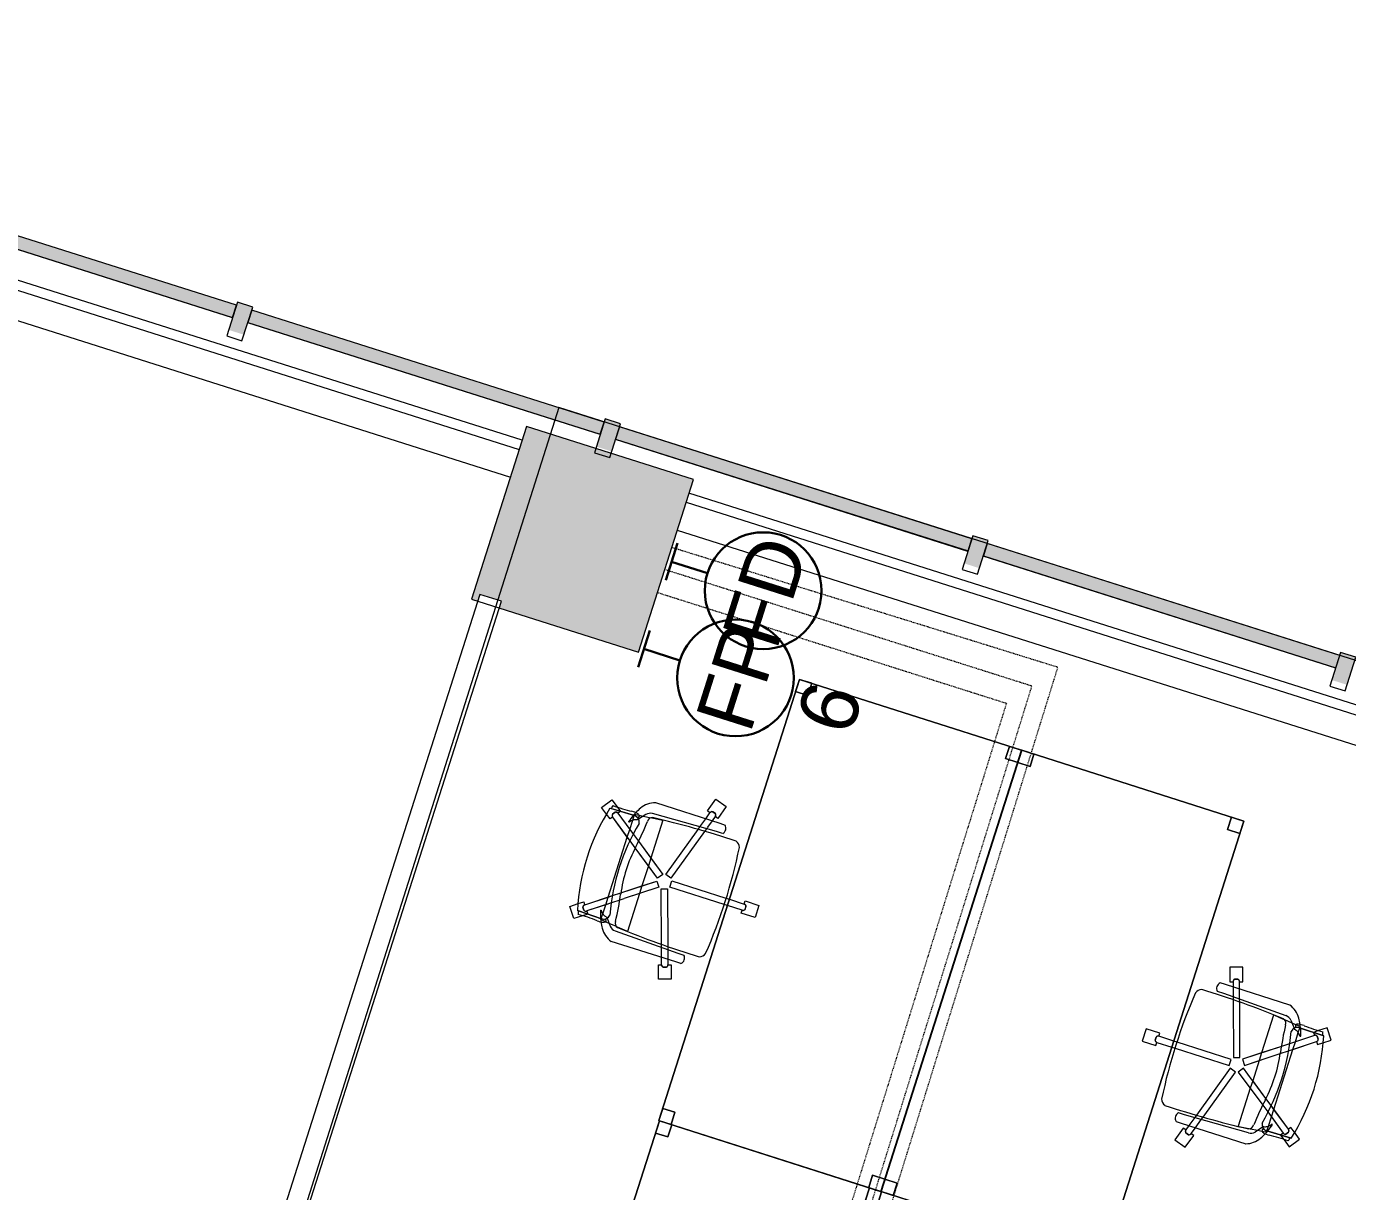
# Model space of a CAD drawing. Header units: inches. Extents: x 385 to 2249, y -1773 to -36.
# Drawn here: x 1682.5 to 1888, y -553.1 to -372 of the extents above; entities that cross this region are included whole.
import ezdxf

# ---------------------------------------------------------------- set-up
doc = ezdxf.new("R2010")
doc.units = ezdxf.units.IN
doc.header["$MEASUREMENT"] = 0
doc.linetypes.add('Dash 1_32_', pattern=[0.0625, 0.03125, -0.03125])
for name, color, linetype, lineweight in [('A-ANNO-NOTE', 131, 'Continuous', 30), ('A-COLS', 52, 'Continuous', 13), ('A-DETL', 90, 'Continuous', 9), ('A-DETL-THIN', 151, 'Continuous', 9), ('A-GLAZ-CURT', 52, 'Continuous', 13), ('A-GLAZ-CWMG', 51, 'Continuous', 13), ('A-WALL', 113, 'Continuous', 13), ('I-FURN', 30, 'Continuous', 9), ('I-WALL', 2, 'Continuous', 13)]:
    doc.layers.add(name, color=color, linetype=linetype, lineweight=lineweight)
doc.styles.add('Swis721 Lt BT', font='swissl.ttf', dxfattribs={"height": 9})

# ---------------------------------------------------------------- blocks, each defined once
blk = doc.blocks.new('System Panel - Glazed 2-5034848-Level 6 POWER _ SIGNAL')
at = {"layer": 'A-GLAZ-CURT', "lineweight": 9}
blk.add_hatch(color=7, dxfattribs=at).paths.add_polyline_path([(28.75, 0.25), (28.75, 2.25), (-28.75, 2.25), (-28.75, 0.25)], flags=0)
at = {"layer": 'A-GLAZ-CURT', "color": 8, "lineweight": 20}
for p, q in [((28.75, 2.25), (-28.75, 2.25)), ((-28.75, 2.25), (-28.75, 0.25)), ((28.75, 0.25), (28.75, 2.25)), ((-28.75, 0.25), (28.75, 0.25))]:
    blk.add_line(p, q, dxfattribs=at)
blk = doc.blocks.new('Rectangular Mullion - 2_5_ x 5_ rectangular-5019623-Level 6 POWER _ SIGNAL')
at = {"layer": 'A-GLAZ-CWMG', "lineweight": 9}
blk.add_hatch(color=7, dxfattribs=at).paths.add_polyline_path([(0, 1.76), (0, -2.75), (-2.5, -2.75), (-2.5, 1.76), (-1.23, 1.76)], flags=0)
at = {"layer": 'A-GLAZ-CWMG', "color": 8, "lineweight": 20}
for p, q in [((-2.5, 2.75), (0, 2.75)), ((-2.5, -2.75), (-2.5, 2.75)), ((0, 2.75), (0, -2.75)), ((0, -2.75), (-2.5, -2.75))]:
    blk.add_line(p, q, dxfattribs=at)
blk = doc.blocks.new('System Panel - Glazed 2-5035148-Level 6 POWER _ SIGNAL')
at = {"layer": 'A-GLAZ-CURT', "lineweight": 9}
blk.add_hatch(color=7, dxfattribs=at).paths.add_polyline_path([(28.75, 0.25), (28.75, 2.25), (-28.75, 2.25), (-28.75, 0.25), (27.81, 0.25)], flags=0)
at = {"layer": 'A-GLAZ-CURT', "color": 8, "lineweight": 20}
for p, q in [((28.75, 2.25), (-28.75, 2.25)), ((-28.75, 2.25), (-28.75, 0.25)), ((28.75, 0.25), (28.75, 2.25)), ((-28.75, 0.25), (28.75, 0.25))]:
    blk.add_line(p, q, dxfattribs=at)
blk = doc.blocks.new('System Panel - Glazed 2-5035313-Level 6 POWER _ SIGNAL')
at = {"layer": 'A-GLAZ-CURT', "lineweight": 9}
blk.add_hatch(color=7, dxfattribs=at).paths.add_polyline_path([(28.75, 0.25), (28.75, 2.25), (-28.75, 2.25), (-28.75, 0.25), (24.76, 0.25)], flags=0)
at = {"layer": 'A-GLAZ-CURT', "color": 8, "lineweight": 20}
for p, q in [((28.75, 2.25), (-28.75, 2.25)), ((-28.75, 2.25), (-28.75, 0.25)), ((28.75, 0.25), (28.75, 2.25)), ((-28.75, 0.25), (28.75, 0.25))]:
    blk.add_line(p, q, dxfattribs=at)
blk = doc.blocks.new('System Panel - Glazed 2-5035464-Level 6 POWER _ SIGNAL')
at = {"layer": 'A-GLAZ-CURT', "lineweight": 9}
blk.add_hatch(color=7, dxfattribs=at).paths.add_polyline_path([(28.75, 0.25), (28.75, 2.25), (-28.75, 2.25), (-28.75, 0.25)], flags=0)
at = {"layer": 'A-GLAZ-CURT', "color": 8, "lineweight": 20}
for p, q in [((28.75, 2.25), (-28.75, 2.25)), ((-28.75, 2.25), (-28.75, 0.25)), ((28.75, 0.25), (28.75, 2.25)), ((-28.75, 0.25), (28.75, 0.25))]:
    blk.add_line(p, q, dxfattribs=at)
blk = doc.blocks.new('Walls 77 - Walls 3-5131685-Level 6 POWER _ SIGNAL')
at = {"layer": 'A-WALL', "lineweight": 9}
for p, q in [((59.48, -1674.39), (59.48, -1461.79)), ((53.49, -1570.31), (53.49, -1627.81)), ((53.49, -1630.31), (53.49, -1687.81)), ((53.49, -1690.31), (53.49, -1747.81)), ((59.48, -1914.39), (59.48, -1701.62)), ((53.49, -1750.31), (53.49, -1807.81))]:
    blk.add_line(p, q, dxfattribs=at)
blk = doc.blocks.new('Walls 104 - Walls 3-5504135-Level 6 POWER _ SIGNAL')
at = {"layer": 'A-WALL', "lineweight": 9}
for p, q in [((53.49, -1460.99), (53.49, -1673.58)), ((59.48, -1673.58), (59.48, -1460.99)), ((53.49, -1700.81), (53.49, -1913.58)), ((59.48, -1913.58), (59.48, -1700.81))]:
    blk.add_line(p, q, dxfattribs=at)
blk = doc.blocks.new('Columns 64 - Columns 4-5528770-Level 6 POWER _ SIGNAL')
at = {"layer": 'A-COLS', "lineweight": 9}
blk.add_hatch(color=7, dxfattribs=at).paths.add_polyline_path([(1403.47, -851.37), (1412.18, -824.56), (1386.29, -816.15), (1377.58, -842.96), (1378.53, -843.27), (1378.88, -842.2), (1382.2, -843.29), (1381.86, -844.35), (1401.86, -850.85)], flags=0)
at = {"layer": 'A-COLS', "color": 8, "lineweight": 20}
for p, q in [((1386.29, -816.15), (1377.58, -842.96)), ((1412.18, -824.56), (1386.29, -816.15)), ((1403.47, -851.37), (1412.18, -824.56)), ((1377.58, -842.96), (1403.47, -851.37))]:
    blk.add_line(p, q, dxfattribs=at)
blk = doc.blocks.new('Rectangular Table - Rectangular Table-V111-Level 6 POWER _ SIGNAL')
at = {"layer": 'I-FURN'}
for p, q in [((-34, 18.13), (-36, 18.13)), ((-36, 18.13), (-36, 16.13)), ((-36, 16.13), (-36, 18.13)), ((-36, 18.13), (-34, 18.13)), ((36, 18.13), (-36, 18.13)), ((-36, 18.13), (-36, -18.13)), ((-36, -18.13), (-36, 18.13)), ((-36, 18.13), (36, 18.13)), ((-34, 16.13), (-34, 18.13)), ((-34, 18.13), (-34, 16.13)), ((34, 18.13), (34, 16.13)), ((36, 18.13), (34, 18.13)), ((34, 18.13), (36, 18.13)), ((34, 16.13), (34, 18.13)), ((36, 16.13), (36, 18.13)), ((36, 18.13), (36, 16.24)), ((36, -18.13), (36, 18.13)), ((36, 18.13), (36, -18.02)), ((-36, 16.13), (-34, 16.13)), ((-34, 16.13), (-36, 16.13)), ((34, 16.13), (36, 16.13)), ((36, 16.13), (34, 16.13)), ((36, 16.24), (36, 16.13)), ((-34, -16.13), (-36, -16.13)), ((-36, -16.13), (-36, -18.13)), ((-36, -18.13), (-36, -16.13)), ((-36, -16.13), (-34, -16.13)), ((-34, -18.13), (-34, -16.13)), ((-34, -16.13), (-34, -18.13)), ((36, -16.13), (34, -16.13)), ((34, -16.13), (34, -18.13)), ((34, -18.13), (34, -16.13)), ((34, -16.13), (36, -16.13)), ((36, -18.02), (36, -16.13)), ((36, -16.13), (36, -18.02)), ((-36, -18.13), (-34, -18.13)), ((-34, -18.13), (-36, -18.13)), ((-36, -18.13), (36, -18.13)), ((36, -18.13), (-36, -18.13)), ((34, -18.13), (36, -18.13)), ((36, -18.13), (34, -18.13)), ((36, -18.13), (36, -18.02)), ((36, -18.02), (36, -18.13)), ((36, -18.02), (36, -18.13))]:
    blk.add_line(p, q, dxfattribs=at)
blk = doc.blocks.new('Rectangular Table - Rectangular Table-V112-Level 6 POWER _ SIGNAL')
at = {"layer": 'I-FURN'}
for p, q in [((-34, 18.13), (-36, 18.13)), ((-36, 18.13), (-36, 16.13)), ((-36, 16.13), (-36, 18.13)), ((-36, 18.13), (-34, 18.13)), ((36, 18.13), (-36, 18.13)), ((-36, 18.13), (-36, -18.13)), ((-36, -18.13), (-36, 18.13)), ((-36, 18.13), (36, 18.13)), ((-34, 16.13), (-34, 18.13)), ((-34, 18.13), (-34, 16.13)), ((34, 18.13), (34, 16.13)), ((36, 18.13), (34, 18.13)), ((34, 18.13), (36, 18.13)), ((34, 16.13), (34, 18.13)), ((36, 16.13), (36, 18.13)), ((36, 18.13), (36, 16.24)), ((36, -18.13), (36, 18.13)), ((36, 18.13), (36, -18.13)), ((-36, 16.13), (-34, 16.13)), ((-34, 16.13), (-36, 16.13)), ((34, 16.13), (36, 16.13)), ((36, 16.13), (34, 16.13)), ((36, 16.24), (36, 16.13)), ((-34, -16.13), (-36, -16.13)), ((-36, -16.13), (-36, -18.13)), ((-36, -18.13), (-36, -16.13)), ((-36, -16.13), (-34, -16.13)), ((-34, -18.13), (-34, -16.13)), ((-34, -16.13), (-34, -18.13)), ((36, -16.13), (34, -16.13)), ((34, -16.13), (34, -18.13)), ((34, -18.13), (34, -16.13)), ((34, -16.13), (36, -16.13)), ((36, -18.13), (36, -16.13)), ((36, -16.13), (36, -18.13)), ((-36, -18.13), (-34, -18.13)), ((-34, -18.13), (-36, -18.13)), ((-36, -18.13), (36, -18.13)), ((36, -18.13), (-36, -18.13)), ((34, -18.13), (36, -18.13)), ((36, -18.13), (34, -18.13))]:
    blk.add_line(p, q, dxfattribs=at)
blk = doc.blocks.new('F-Haworth_Chair_X99-Seminar - X99 Advanced Seminar Chair-V113-Level 6 POWER _ SIGNAL')
at = {"layer": 'I-FURN'}
for p, q in [((-1, 15.13), (1, 15.13)), ((-1, 12.88), (-1, 15.13)), ((-1, 15.13), (1, 15.13)), ((-1, 12.88), (-1, 15.13)), ((1, 15.13), (1, 12.88)), ((1, 15.13), (1, 12.88)), ((-0.52, 12.88), (-1, 12.88)), ((-0.52, 12.88), (-1, 12.88)), ((-0.5, 10.46), (-0.5, 12.88)), ((-0.5, 10.46), (-0.5, 12.88)), ((0.26, 13.26), (-0.26, 13.26)), ((0.26, 13.26), (-0.26, 13.26)), ((-0.25, 13.25), (0.25, 13.25)), ((-0.25, 13.25), (0.25, 13.25)), ((0.5, 12.88), (0.5, 10.46)), ((0.5, 12.88), (0.5, 10.46)), ((1, 12.88), (0.52, 12.88)), ((1, 12.88), (0.52, 12.88)), ((-0.5, 9.91), (-0.5, 10.46)), ((-0.5, 9.91), (-0.5, 10.46)), ((0.5, 10.46), (0.5, 9.91)), ((0.5, 10.46), (0.5, 9.91)), ((-0.5, 1.08), (-0.5, 9.91)), ((-0.5, 1.08), (-0.5, 9.91)), ((0.5, 9.91), (0.5, 1.08)), ((0.5, 9.91), (0.5, 1.08)), ((-11.32, 5.48), (-11.3, 6.32)), ((-9.92, 6.36), (-9.92, 5.36)), ((9.92, 5.36), (9.92, 6.36)), ((11.3, 6.32), (11.32, 5.48)), ((-14.69, 3.72), (-14.08, 5.62)), ((-14.69, 3.72), (-14.08, 5.62)), ((-14.08, 5.62), (-11.94, 4.93)), ((-14.08, 5.62), (-11.94, 4.93)), ((-12.53, 4.34), (-12.69, 3.85)), ((-12.53, 4.34), (-12.69, 3.85)), ((-12.68, 3.86), (-12.52, 4.33)), ((-12.68, 3.86), (-12.52, 4.33)), ((-11.94, 4.93), (-12.09, 4.47)), ((-11.94, 4.93), (-12.09, 4.47)), ((-12.09, 4.45), (-11.32, 4.21)), ((-12.09, 4.45), (-11.32, 4.21)), ((-11.32, -5.06), (-11.32, 5.48)), ((-11.32, 4.21), (-10.13, 3.82)), ((-11.32, 4.21), (-10.13, 3.82)), ((-9.92, 5.36), (-9.57, -4.97)), ((9.57, -4.97), (9.92, 5.36)), ((9.86, 3.73), (11.32, 4.21)), ((9.86, 3.73), (11.32, 4.21)), ((11.32, 5.48), (11.32, -5.06)), ((11.32, 4.21), (12.09, 4.45)), ((11.32, 4.21), (12.09, 4.45)), ((11.94, 4.93), (14.08, 5.62)), ((11.94, 4.93), (14.08, 5.62)), ((12.09, 4.47), (11.94, 4.93)), ((12.09, 4.47), (11.94, 4.93)), ((12.52, 4.33), (12.68, 3.86)), ((12.52, 4.33), (12.68, 3.86)), ((12.69, 3.85), (12.53, 4.34)), ((12.69, 3.85), (12.53, 4.34)), ((14.08, 5.62), (14.69, 3.72)), ((14.08, 5.62), (14.69, 3.72)), ((-12.55, 3.03), (-14.69, 3.72)), ((-12.55, 3.03), (-14.69, 3.72)), ((-12.4, 3.49), (-12.55, 3.03)), ((-12.4, 3.49), (-12.55, 3.03)), ((-11.32, 3.15), (-12.4, 3.5)), ((-11.32, 3.15), (-12.4, 3.5)), ((-9.83, 2.67), (-11.32, 3.15)), ((-9.83, 2.67), (-11.32, 3.15)), ((-10.1, 3.81), (-9.86, 3.73)), ((-10.1, 3.81), (-9.86, 3.73)), ((-9.86, 3.73), (-9.38, 3.57)), ((-9.86, 3.73), (-9.38, 3.57)), ((-9.37, 2.52), (-9.83, 2.67)), ((-9.37, 2.52), (-9.83, 2.67)), ((-9.38, 3.57), (-0.87, 0.81)), ((-9.38, 3.57), (-0.87, 0.81)), ((-1.18, -0.14), (-9.37, 2.52)), ((-1.18, -0.14), (-9.37, 2.52)), ((0.87, 0.81), (9.38, 3.57)), ((0.87, 0.81), (9.38, 3.57)), ((9.37, 2.52), (1.18, -0.14)), ((9.37, 2.52), (1.18, -0.14)), ((9.83, 2.67), (9.37, 2.52)), ((9.83, 2.67), (9.37, 2.52)), ((9.38, 3.57), (9.86, 3.73)), ((9.38, 3.57), (9.86, 3.73)), ((11.32, 3.15), (9.83, 2.67)), ((11.32, 3.15), (9.83, 2.67)), ((12.4, 3.5), (11.32, 3.15)), ((12.4, 3.5), (11.32, 3.15)), ((12.55, 3.03), (12.4, 3.49)), ((12.55, 3.03), (12.4, 3.49)), ((14.69, 3.72), (12.55, 3.03)), ((14.69, 3.72), (12.55, 3.03)), ((-0.87, 0.81), (-1.18, -0.14)), ((-0.87, 0.81), (-1.18, -0.14)), ((0.5, 1.08), (-0.5, 1.08)), ((0.5, 1.08), (-0.5, 1.08)), ((1.18, -0.14), (0.87, 0.81)), ((1.18, -0.14), (0.87, 0.81)), ((-4.79, -5.75), (-1.04, -0.58)), ((-0.23, -1.17), (-3.68, -5.91)), ((-2.89, -3.12), (-1.04, -0.58)), ((-0.23, -1.17), (-1.65, -3.12)), ((-1.04, -0.58), (-0.23, -1.17)), ((-1.04, -0.58), (-0.23, -1.17)), ((0.23, -1.17), (1.04, -0.58)), ((0.23, -1.17), (1.04, -0.58)), ((1.65, -3.12), (0.23, -1.17)), ((3.68, -5.91), (0.23, -1.17)), ((1.04, -0.58), (2.89, -3.12)), ((1.04, -0.58), (4.37, -5.16)), ((-9.07, -3.12), (-2.89, -3.12)), ((-9.07, -3.2), (-9.07, -3.12)), ((-8.9, -4.8), (-9.07, -3.2)), ((-4.79, -5.75), (-2.89, -3.12)), ((-1.65, -3.12), (-3.68, -5.91)), ((-2.89, -3.12), (-1.65, -3.12)), ((-1.65, -3.12), (1.65, -3.12)), ((1.65, -3.12), (2.89, -3.12)), ((3.68, -5.91), (1.65, -3.12)), ((2.89, -3.12), (9.07, -3.12)), ((2.89, -3.12), (4.37, -5.16)), ((9.07, -3.2), (8.9, -4.8)), ((9.07, -3.12), (9.07, -3.2)), ((-9.13, -5.92), (-8.07, -6.77)), ((-8.88, -4.99), (-8.89, -4.91)), ((-8.75, -6.22), (-8.88, -4.99)), ((-5.57, -6.82), (-4.79, -5.75)), ((-5.57, -6.82), (-4.79, -5.75)), ((-3.68, -5.91), (-4.47, -7.01)), ((-3.68, -5.91), (-4.47, -7.01)), ((4.47, -7.01), (3.68, -5.91)), ((4.47, -7.01), (3.68, -5.91)), ((4.39, -5.18), (4.79, -5.75)), ((4.39, -5.18), (4.79, -5.75)), ((4.79, -5.75), (5.57, -6.82)), ((4.79, -5.75), (5.57, -6.82)), ((8.07, -6.77), (9.13, -5.92)), ((8.88, -4.99), (8.75, -6.22)), ((8.89, -4.91), (8.88, -4.99)), ((-8.68, -6.87), (-8.75, -6.22)), ((-8.62, -7.42), (-8.68, -6.87)), ((-8.6, -7.6), (-8.62, -7.43)), ((-8.61, -6.81), (-8.23, -6.95)), ((-8.49, -7.6), (-8.56, -7.6)), ((-8.42, -7.57), (-8.34, -11.37)), ((-8.34, -11.52), (-8.42, -7.57)), ((-7.65, -7.6), (-8.4, -7.6)), ((-8.07, -6.77), (-7.95, -6.87)), ((-7.97, -10.12), (-5.57, -6.82)), ((-7.97, -10.12), (-6.14, -7.6)), ((-6.14, -7.6), (-7.65, -7.6)), ((-7.18, -7.99), (-7.21, -8.13)), ((-4.47, -7.01), (-7.16, -10.71)), ((-4.9, -7.6), (-7.16, -10.71)), ((-6.14, -7.6), (-5.57, -6.82)), ((-4.9, -7.6), (-6.14, -7.6)), ((-4.47, -7.01), (-4.9, -7.6)), ((4.9, -7.6), (-4.9, -7.6)), ((4.9, -7.6), (4.47, -7.01)), ((7.16, -10.71), (4.47, -7.01)), ((6.14, -7.6), (4.9, -7.6)), ((7.16, -10.71), (4.9, -7.6)), ((5.57, -6.82), (6.14, -7.6)), ((5.57, -6.82), (7.97, -10.12)), ((7.65, -7.6), (6.14, -7.6)), ((6.14, -7.6), (7.97, -10.12)), ((7.21, -8.13), (7.18, -7.99)), ((8.09, -7.6), (7.65, -7.6)), ((7.95, -6.87), (8.07, -6.77)), ((8.4, -7.6), (8.09, -7.6)), ((8.23, -6.95), (8.61, -6.81)), ((8.34, -11.37), (8.42, -7.57)), ((8.42, -7.57), (8.34, -11.52)), ((8.56, -7.6), (8.49, -7.6)), ((8.62, -7.43), (8.6, -7.6)), ((8.68, -6.91), (8.62, -7.42)), ((8.75, -6.22), (8.68, -6.87)), ((-8.88, -10.52), (-8.38, -9.83)), ((-8.88, -10.52), (-8.38, -9.83)), ((-8.38, -9.83), (-7.99, -10.11)), ((-8.38, -9.83), (-7.99, -10.11)), ((7.99, -10.11), (8.38, -9.83)), ((7.99, -10.11), (8.38, -9.83)), ((8.38, -9.83), (8.88, -10.52)), ((8.38, -9.83), (8.88, -10.52)), ((-9.7, -11.65), (-8.88, -10.52)), ((-9.7, -11.65), (-8.88, -10.52)), ((-8.08, -12.82), (-9.7, -11.65)), ((-8.08, -12.82), (-9.7, -11.65)), ((-7.29, -11.74), (-8.08, -12.82)), ((-7.29, -11.74), (-8.08, -12.82)), ((-8, -10.58), (-7.59, -10.88)), ((-8, -10.58), (-7.59, -10.88)), ((-7.59, -10.87), (-7.99, -10.57)), ((-7.59, -10.87), (-7.99, -10.57)), ((-6.76, -11), (-7.29, -11.74)), ((-6.76, -11), (-7.29, -11.74)), ((-7.15, -10.72), (-6.76, -11)), ((-7.15, -10.72), (-6.76, -11)), ((6.76, -11), (7.15, -10.72)), ((6.76, -11), (7.15, -10.72)), ((7.29, -11.74), (6.76, -11)), ((7.29, -11.74), (6.76, -11)), ((8.08, -12.82), (7.29, -11.74)), ((8.08, -12.82), (7.29, -11.74)), ((7.99, -10.57), (7.59, -10.87)), ((7.99, -10.57), (7.59, -10.87)), ((7.59, -10.88), (8, -10.58)), ((7.59, -10.88), (8, -10.58)), ((9.7, -11.65), (8.08, -12.82)), ((9.7, -11.65), (8.08, -12.82)), ((8.88, -10.52), (9.7, -11.65)), ((8.88, -10.52), (9.7, -11.65))]:
    blk.add_line(p, q, dxfattribs=at)
for centre, radius, start, end in [((-0.11, 12.88), 0.407, 111.1651, 180.8349), ((-0.11, 12.88), 0.407, 166.9009, 180.8349), ((-0.11, 12.88), 0.407, 152.967, 166.9009), ((-0.09, 12.88), 0.406, 112.6199, 180), ((-0.09, 12.88), 0.406, 166.524, 180), ((-0.09, 12.88), 0.406, 126.0959, 166.524), ((-0.11, 12.88), 0.407, 111.1651, 152.967), ((-0.09, 12.88), 0.406, 112.6199, 126.0959), ((0.09, 12.88), 0.406, 53.9041, 67.3801), ((0.09, 12.88), 0.406, 0, 67.3801), ((0.11, 12.88), 0.407, 54.9009, 68.8349), ((0.11, 12.88), 0.407, 359.1651, 68.8349), ((0.09, 12.88), 0.406, 0, 53.9041), ((0.11, 12.88), 0.407, 40.967, 54.9009), ((0.11, 12.88), 0.407, 359.1651, 40.967), ((-8.21, 8.28), 1.31, 110.0433, 159.9567), ((144.06, 7.32), 153.52, 179.4749, 184.5213), ((0, -75.01), 84.96, 84.1475, 95.8525), ((8.21, 8.28), 1.31, 20.0433, 69.9567), ((-144.06, 7.32), 153.52, 355.4787, 0.5251), ((-10.58, 5.68), 0.956, 45.8901, 138.1099), ((10.58, 5.68), 0.956, 41.8901, 134.1099), ((-12.22, 4.09), 0.407, 71.1651, 140.8349), ((-12.22, 4.09), 0.407, 71.1651, 140.8349), ((-12.22, 4.07), 0.406, 85.476, 139.3801), ((-12.22, 4.07), 0.406, 72, 139.3801), ((-12.22, 4.07), 0.406, 72, 85.476), ((12.22, 4.09), 0.407, 39.1651, 108.8349), ((12.22, 4.09), 0.407, 39.1651, 108.8349), ((12.22, 4.07), 0.406, 81.0479, 108), ((12.22, 4.07), 0.406, 40.6199, 108), ((12.22, 4.07), 0.406, 40.6199, 81.0479), ((-12.28, 3.88), 0.407, 183.1651, 252.8349), ((-12.28, 3.88), 0.407, 183.1651, 252.8349), ((-12.27, 3.89), 0.406, 184.6199, 198.0959), ((-12.27, 3.89), 0.406, 184.6199, 252), ((-12.27, 3.89), 0.406, 198.0959, 238.524), ((-12.27, 3.89), 0.406, 238.524, 252), ((12.27, 3.89), 0.406, 288, 355.3801), ((12.28, 3.88), 0.407, 287.1651, 356.8349), ((12.28, 3.88), 0.407, 287.1651, 356.8349), ((12.27, 3.89), 0.406, 288, 341.9041), ((12.27, 3.89), 0.406, 341.9041, 355.3801), ((-7.87, -3.92), 3.63, 198.1789, 238.0478), ((-8.18, -4.9), 1.39, 182.8013, 227.1078), ((-8.24, -4.59), 0.763, 194.2338, 275.7662), ((-11.32, -48.08), 42.84, 79.9767, 85.7699), ((0, 15.97), 22.19, 259.9767, 280.0233), ((11.32, -48.08), 42.84, 94.2301, 100.0233), ((8.24, -4.59), 0.763, 264.2338, 345.7662), ((8.18, -4.9), 1.39, 312.8922, 357.1987), ((7.87, -3.92), 3.63, 301.9522, 341.8211), ((-4.71, 1.15), 9.61, 238.0478, 243.9964), ((-5.2, -7.86), 3.74, 170.0936, 184.0143), ((-36.06, -10.03), 27.2, 357.4882, 4.0143), ((-4.71, 1.15), 9.61, 243.9964, 246.4906), ((-8.28, -7.33), 0.613, 122.5427, 170.0936), ((-4.71, 1.15), 9.61, 246.6393, 247.073), ((-7.37, -7.55), 1.05, 95.9554, 181.1786), ((-7.37, -7.55), 1.05, 145.2002, 181.1786), ((-4.71, 1.15), 9.61, 247.2631, 254.9334), ((-6.55, -6.76), 1.38, 185.0878, 212.4248), ((-6.55, -6.76), 1.38, 214.0187, 242.9497), ((0, 26.49), 33.83, 257.2285, 282.7715), ((6.55, -6.76), 1.38, 297.0503, 325.9813), ((4.71, 1.15), 9.61, 285.0666, 292.7369), ((7.37, -7.55), 1.05, 358.8214, 84.0446), ((6.55, -6.76), 1.38, 327.5752, 349.7785), ((6.55, -6.76), 1.38, 350.6529, 354.9122), ((7.37, -7.55), 1.05, 358.8214, 34.7998), ((4.71, 1.15), 9.61, 292.927, 293.3607), ((4.71, 1.15), 9.61, 293.5094, 296.0036), ((8.28, -7.33), 0.613, 9.9064, 57.4573), ((36.06, -10.03), 27.2, 175.9857, 182.5118), ((5.2, -7.86), 3.74, 355.9857, 9.9064), ((4.71, 1.15), 9.61, 296.0036, 301.9522), ((-7.66, -10.36), 0.407, 143.1651, 212.8349), ((-7.66, -10.36), 0.407, 143.1651, 212.8349), ((-7.64, -10.36), 0.406, 144, 211.3801), ((-7.64, -10.36), 0.406, 144, 211.3801), ((7.64, -10.36), 0.406, 328.6199, 36), ((7.64, -10.36), 0.406, 328.6199, 36), ((7.66, -10.36), 0.407, 22.9009, 36.8349), ((7.66, -10.36), 0.407, 327.1651, 36.8349), ((7.66, -10.36), 0.407, 8.967, 22.9009), ((0, 20.73), 33.17, 254.4478, 255.4234), ((0, 20.29), 32.89, 255.304, 284.6925), ((-7.49, -10.47), 0.406, 256.6199, 324), ((-7.48, -10.49), 0.407, 255.1651, 324.8349), ((-7.49, -10.47), 0.406, 256.6199, 297.0479), ((-7.48, -10.49), 0.407, 255.1651, 283.033), ((-7.48, -10.49), 0.407, 283.033, 324.8349), ((-7.49, -10.47), 0.406, 297.0479, 324), ((7.48, -10.49), 0.407, 215.1651, 284.8349), ((7.48, -10.49), 0.407, 215.1651, 284.8349), ((7.49, -10.47), 0.406, 216, 256.4281), ((7.49, -10.47), 0.406, 216, 283.3801), ((7.49, -10.47), 0.406, 256.4281, 283.3801), ((7.66, -10.36), 0.407, 327.1651, 8.967), ((0, 20.73), 33.17, 284.5766, 285.5522)]:
    blk.add_arc(centre, radius, start, end, dxfattribs=at)
blk = doc.blocks.new('F-Haworth_Chair_X99-Seminar - X99 Advanced Seminar Chair-V114-Level 6 POWER _ SIGNAL')
at = {"layer": 'I-FURN'}
for p, q in [((-8.08, 12.82), (-9.7, 11.65)), ((-8.08, 12.82), (-9.7, 11.65)), ((-7.29, 11.74), (-8.08, 12.82)), ((-7.29, 11.74), (-8.08, 12.82)), ((8.08, 12.82), (7.29, 11.74)), ((8.08, 12.82), (7.29, 11.74)), ((9.7, 11.65), (8.08, 12.82)), ((9.7, 11.65), (8.08, 12.82)), ((-9.7, 11.65), (-8.88, 10.52)), ((-9.7, 11.65), (-8.88, 10.52)), ((-8.88, 10.52), (-8.38, 9.83)), ((-8.88, 10.52), (-8.38, 9.83)), ((-8.34, 11.52), (-8.42, 7.57)), ((-8.42, 7.57), (-8.34, 11.37)), ((-8, 10.58), (-7.59, 10.88)), ((-8, 10.58), (-7.59, 10.88)), ((-7.59, 10.87), (-7.99, 10.57)), ((-7.59, 10.87), (-7.99, 10.57)), ((-6.76, 11), (-7.29, 11.74)), ((-6.76, 11), (-7.29, 11.74)), ((-4.9, 7.6), (-7.16, 10.71)), ((-4.47, 7.01), (-7.16, 10.71)), ((-7.15, 10.72), (-6.76, 11)), ((-7.15, 10.72), (-6.76, 11)), ((7.16, 10.71), (4.47, 7.01)), ((7.16, 10.71), (4.9, 7.6)), ((7.29, 11.74), (6.76, 11)), ((7.29, 11.74), (6.76, 11)), ((6.76, 11), (7.15, 10.72)), ((6.76, 11), (7.15, 10.72)), ((7.59, 10.88), (8, 10.58)), ((7.59, 10.88), (8, 10.58)), ((7.99, 10.57), (7.59, 10.87)), ((7.99, 10.57), (7.59, 10.87)), ((8.42, 7.57), (8.34, 11.52)), ((8.34, 11.37), (8.42, 7.57)), ((8.38, 9.83), (8.88, 10.52)), ((8.38, 9.83), (8.88, 10.52)), ((8.9, 10.55), (9.7, 11.65)), ((8.9, 10.55), (9.7, 11.65)), ((-8.38, 9.83), (-7.99, 10.11)), ((-8.38, 9.83), (-7.99, 10.11)), ((-7.97, 10.12), (-6.14, 7.6)), ((-7.97, 10.12), (-5.57, 6.82)), ((5.57, 6.82), (7.97, 10.12)), ((6.14, 7.6), (7.97, 10.12)), ((7.99, 10.11), (8.38, 9.83)), ((7.99, 10.11), (8.38, 9.83)), ((-9.13, 5.92), (-8.07, 6.77)), ((-8.75, 6.22), (-8.88, 4.99)), ((-8.68, 6.87), (-8.75, 6.22)), ((-8.62, 7.42), (-8.68, 6.91)), ((-8.6, 7.6), (-8.62, 7.43)), ((-8.61, 6.81), (-8.23, 6.95)), ((-8.49, 7.6), (-8.56, 7.6)), ((-7.65, 7.6), (-8.4, 7.6)), ((-8.07, 6.77), (-7.95, 6.87)), ((-6.14, 7.6), (-7.65, 7.6)), ((-7.18, 7.99), (-7.21, 8.13)), ((-4.9, 7.6), (-6.14, 7.6)), ((-6.14, 7.6), (-5.57, 6.82)), ((-5.57, 6.82), (-4.79, 5.75)), ((-5.57, 6.82), (-4.79, 5.75)), ((4.9, 7.6), (-4.9, 7.6)), ((-4.47, 7.01), (-4.9, 7.6)), ((-3.68, 5.91), (-4.47, 7.01)), ((-3.68, 5.91), (-4.47, 7.01)), ((4.47, 7.01), (3.68, 5.91)), ((4.47, 7.01), (3.68, 5.91)), ((4.9, 7.6), (4.47, 7.01)), ((4.79, 5.75), (5.57, 6.82)), ((4.79, 5.75), (5.57, 6.82)), ((6.14, 7.6), (4.9, 7.6)), ((5.57, 6.82), (6.14, 7.6)), ((7.65, 7.6), (6.14, 7.6)), ((7.21, 8.13), (7.18, 7.99)), ((8.4, 7.6), (7.65, 7.6)), ((7.95, 6.87), (8.07, 6.77)), ((8.07, 6.77), (9.13, 5.92)), ((8.23, 6.95), (8.61, 6.81)), ((8.56, 7.6), (8.49, 7.6)), ((8.62, 7.43), (8.6, 7.6)), ((8.68, 6.87), (8.62, 7.42)), ((8.75, 6.22), (8.68, 6.87)), ((8.88, 4.99), (8.75, 6.22)), ((-11.32, 5.06), (-11.32, -5.48)), ((-9.92, -5.36), (-9.57, 4.97)), ((-8.9, 4.8), (-9.07, 3.2)), ((-8.88, 4.99), (-8.89, 4.91)), ((-4.79, 5.75), (-2.89, 3.12)), ((-4.79, 5.75), (-1.04, 0.58)), ((-1.65, 3.12), (-3.68, 5.91)), ((-0.23, 1.17), (-3.68, 5.91)), ((1.04, 0.58), (4.79, 5.75)), ((3.68, 5.91), (1.6, 3.06)), ((3.68, 5.91), (1.65, 3.12)), ((2.89, 3.12), (4.79, 5.75)), ((8.89, 4.91), (8.88, 4.99)), ((9.07, 3.2), (8.9, 4.8)), ((9.57, 4.97), (9.92, -5.36)), ((11.32, -5.48), (11.32, 5.06)), ((-9.07, 3.2), (-9.07, 3.12)), ((-9.07, 3.12), (-2.89, 3.12)), ((-2.89, 3.12), (-1.65, 3.12)), ((-2.89, 3.12), (-1.04, 0.58)), ((-1.65, 3.12), (1.65, 3.12)), ((-0.23, 1.17), (-1.65, 3.12)), ((1.59, 3.03), (0.23, 1.17)), ((1.59, 3.03), (0.23, 1.17)), ((1.04, 0.58), (2.89, 3.12)), ((1.65, 3.12), (1.6, 3.06)), ((1.65, 3.12), (2.89, 3.12)), ((2.89, 3.12), (9.07, 3.12)), ((9.07, 3.12), (9.07, 3.2)), ((-1.18, 0.14), (-9.37, -2.52)), ((-1.18, 0.14), (-9.37, -2.52)), ((-0.87, -0.81), (-1.18, 0.14)), ((-0.87, -0.81), (-1.18, 0.14)), ((-1.04, 0.58), (-0.23, 1.17)), ((-1.04, 0.58), (-0.23, 1.17)), ((0.23, 1.17), (1.04, 0.58)), ((0.23, 1.17), (1.04, 0.58)), ((1.18, 0.14), (0.87, -0.81)), ((1.18, 0.14), (0.87, -0.81)), ((9.37, -2.52), (1.18, 0.14)), ((9.37, -2.52), (1.18, 0.14)), ((-9.38, -3.57), (-0.87, -0.81)), ((-9.38, -3.57), (-0.87, -0.81)), ((-0.5, -1.08), (-0.5, -9.91)), ((0.5, -1.08), (-0.5, -1.08)), ((-0.5, -1.08), (-0.5, -9.91)), ((0.5, -1.08), (-0.5, -1.08)), ((0.5, -9.91), (0.5, -1.08)), ((0.5, -9.91), (0.5, -1.08)), ((0.87, -0.81), (9.38, -3.57)), ((0.87, -0.81), (9.38, -3.57)), ((-12.55, -3.03), (-14.69, -3.72)), ((-12.55, -3.03), (-14.69, -3.72)), ((-14.69, -3.72), (-14.08, -5.62)), ((-14.69, -3.72), (-14.08, -5.62)), ((-12.53, -4.34), (-12.69, -3.85)), ((-12.53, -4.34), (-12.69, -3.85)), ((-12.68, -3.86), (-12.52, -4.33)), ((-12.68, -3.86), (-12.52, -4.33)), ((-12.4, -3.49), (-12.55, -3.03)), ((-12.4, -3.49), (-12.55, -3.03)), ((-11.32, -3.15), (-12.4, -3.5)), ((-11.32, -3.15), (-12.4, -3.5)), ((-9.83, -2.67), (-11.32, -3.15)), ((-9.83, -2.67), (-11.32, -3.15)), ((-11.32, -4.21), (-9.86, -3.73)), ((-11.32, -4.21), (-9.86, -3.73)), ((-9.86, -3.73), (-9.38, -3.57)), ((-9.86, -3.73), (-9.38, -3.57)), ((-9.37, -2.52), (-9.83, -2.67)), ((-9.37, -2.52), (-9.83, -2.67)), ((9.83, -2.67), (9.37, -2.52)), ((9.83, -2.67), (9.37, -2.52)), ((9.38, -3.57), (9.86, -3.73)), ((9.38, -3.57), (9.86, -3.73)), ((11.32, -3.15), (9.83, -2.67)), ((11.32, -3.15), (9.83, -2.67)), ((9.86, -3.73), (11.32, -4.21)), ((9.86, -3.73), (11.32, -4.21)), ((12.4, -3.5), (11.32, -3.15)), ((12.4, -3.5), (11.32, -3.15)), ((12.55, -3.03), (12.4, -3.49)), ((12.55, -3.03), (12.4, -3.49)), ((12.52, -4.33), (12.68, -3.86)), ((12.52, -4.33), (12.68, -3.86)), ((12.69, -3.85), (12.53, -4.34)), ((12.69, -3.85), (12.53, -4.34)), ((14.69, -3.72), (12.55, -3.03)), ((14.69, -3.72), (12.55, -3.03)), ((14.08, -5.62), (14.69, -3.72)), ((14.08, -5.62), (14.69, -3.72)), ((-14.08, -5.62), (-11.94, -4.93)), ((-14.08, -5.62), (-11.94, -4.93)), ((-12.09, -4.45), (-11.32, -4.21)), ((-12.09, -4.45), (-11.32, -4.21)), ((-11.94, -4.93), (-12.09, -4.47)), ((-11.94, -4.93), (-12.09, -4.47)), ((-11.32, -5.48), (-11.3, -6.32)), ((-9.92, -6.36), (-9.92, -5.36)), ((9.92, -5.36), (9.92, -6.36)), ((11.3, -6.32), (11.32, -5.48)), ((11.32, -4.21), (12.09, -4.45)), ((11.32, -4.21), (12.09, -4.45)), ((12.09, -4.47), (11.94, -4.93)), ((12.09, -4.47), (11.94, -4.93)), ((11.94, -4.93), (14.08, -5.62)), ((11.94, -4.93), (14.08, -5.62)), ((-0.5, -9.91), (-0.5, -10.46)), ((-0.5, -9.91), (-0.5, -10.46)), ((0.5, -10.46), (0.5, -9.91)), ((0.5, -10.46), (0.5, -9.91)), ((-0.5, -10.46), (-0.5, -12.88)), ((-0.5, -10.46), (-0.5, -12.88)), ((0.5, -12.88), (0.5, -10.46)), ((0.5, -12.88), (0.5, -10.46)), ((-0.52, -12.88), (-1, -12.88)), ((-1, -12.88), (-1, -15.13)), ((-0.52, -12.88), (-1, -12.88)), ((-1, -12.88), (-1, -15.13)), ((0.26, -13.26), (-0.26, -13.26)), ((0.26, -13.26), (-0.26, -13.26)), ((-0.25, -13.25), (0.25, -13.25)), ((-0.25, -13.25), (0.25, -13.25)), ((1, -12.88), (0.52, -12.88)), ((1, -12.88), (0.52, -12.88)), ((1, -15.13), (1, -12.88)), ((1, -15.13), (1, -12.88)), ((-1, -15.13), (1, -15.13)), ((-1, -15.13), (1, -15.13))]:
    blk.add_line(p, q, dxfattribs=at)
for centre, radius, start, end in [((0, -20.29), 32.89, 75.3075, 104.696), ((-36.06, 10.03), 27.2, 355.9857, 2.5118), ((0, -20.73), 33.17, 104.5766, 105.5522), ((-7.66, 10.36), 0.407, 147.1651, 216.8349), ((-7.66, 10.36), 0.407, 147.1651, 216.8349), ((-7.64, 10.36), 0.406, 148.6199, 216), ((-7.64, 10.36), 0.406, 148.6199, 216), ((-7.48, 10.49), 0.407, 35.1651, 104.8349), ((-7.48, 10.49), 0.407, 35.1651, 104.8349), ((-7.49, 10.47), 0.406, 36, 103.3801), ((-7.49, 10.47), 0.406, 36, 103.3801), ((7.48, 10.49), 0.407, 75.1651, 144.8349), ((7.48, 10.49), 0.407, 75.1651, 144.8349), ((7.49, 10.47), 0.406, 76.6199, 144), ((7.49, 10.47), 0.406, 117.0479, 144), ((7.49, 10.47), 0.406, 76.6199, 117.0479), ((7.64, 10.36), 0.406, 324, 31.3801), ((7.64, 10.36), 0.406, 324, 17.9041), ((7.66, 10.36), 0.407, 323.1651, 32.8349), ((7.66, 10.36), 0.407, 323.1651, 32.8349), ((7.64, 10.36), 0.406, 17.9041, 31.3801), ((0, -20.73), 33.17, 74.4478, 75.4234), ((36.06, 10.03), 27.2, 177.4882, 184.0143), ((-7.87, 3.92), 3.63, 121.9522, 161.8211), ((-4.71, -1.15), 9.61, 116.0036, 121.9522), ((-5.2, 7.86), 3.74, 175.9857, 189.9064), ((-4.71, -1.15), 9.61, 113.5094, 116.0036), ((-8.28, 7.33), 0.613, 189.9064, 237.4573), ((-4.71, -1.15), 9.61, 112.927, 113.3607), ((-4.71, -1.15), 9.61, 105.0666, 112.7369), ((-7.37, 7.55), 1.05, 178.8214, 214.7998), ((-7.37, 7.55), 1.05, 178.8214, 264.0446), ((-6.55, 6.76), 1.38, 147.5752, 174.9122), ((-6.55, 6.76), 1.38, 117.0503, 145.9813), ((0, -26.49), 33.83, 77.2285, 102.7715), ((0, -15.97), 22.19, 79.9767, 100.0233), ((6.55, 6.76), 1.38, 34.0187, 62.9497), ((4.71, -1.15), 9.61, 67.2631, 74.9334), ((7.37, 7.55), 1.05, 275.9554, 1.1786), ((6.55, 6.76), 1.38, 5.0878, 32.4248), ((7.37, 7.55), 1.05, 325.2002, 1.1786), ((4.71, -1.15), 9.61, 66.6393, 67.073), ((4.71, -1.15), 9.61, 63.9964, 66.4906), ((8.28, 7.33), 0.613, 302.5427, 350.0936), ((5.2, 7.86), 3.74, 350.0936, 4.0143), ((4.71, -1.15), 9.61, 58.0478, 63.9964), ((7.87, 3.92), 3.63, 18.1789, 58.0478), ((-8.18, 4.9), 1.39, 132.8922, 177.1987), ((144.06, -7.32), 153.52, 175.4787, 180.5251), ((-8.24, 4.59), 0.763, 84.2338, 165.7662), ((-11.32, 48.08), 42.84, 274.2301, 280.0233), ((11.32, 48.08), 42.84, 259.9767, 265.7699), ((8.24, 4.59), 0.763, 14.2338, 95.7662), ((-144.06, -7.32), 153.52, 359.4749, 4.5213), ((8.18, 4.9), 1.39, 2.8013, 47.1078), ((-12.28, -3.88), 0.407, 107.1651, 176.8349), ((-12.28, -3.88), 0.407, 107.1651, 176.8349), ((-12.27, -3.89), 0.406, 108, 175.3801), ((-12.27, -3.89), 0.406, 161.9041, 175.3801), ((-12.27, -3.89), 0.406, 121.476, 161.9041), ((-12.27, -3.89), 0.406, 108, 121.476), ((12.28, -3.88), 0.407, 3.1651, 72.8349), ((12.28, -3.88), 0.407, 3.1651, 72.8349), ((12.27, -3.89), 0.406, 45.0479, 72), ((12.27, -3.89), 0.406, 4.6199, 72), ((12.27, -3.89), 0.406, 4.6199, 45.0479), ((-12.22, -4.09), 0.407, 219.1651, 288.8349), ((-12.22, -4.09), 0.407, 219.1651, 288.8349), ((-12.22, -4.07), 0.406, 220.6199, 274.524), ((-12.22, -4.07), 0.406, 220.6199, 288), ((-12.22, -4.07), 0.406, 274.524, 288), ((12.22, -4.07), 0.406, 252, 319.3801), ((12.22, -4.09), 0.407, 251.1651, 320.8349), ((12.22, -4.09), 0.407, 251.1651, 320.8349), ((12.22, -4.07), 0.406, 252, 265.476), ((12.22, -4.07), 0.406, 265.476, 305.9041), ((12.22, -4.07), 0.406, 305.9041, 319.3801), ((-10.58, -5.68), 0.956, 221.8901, 314.1099), ((10.58, -5.68), 0.956, 225.8901, 318.1099), ((-8.21, -8.28), 1.31, 200.0433, 249.9567), ((0, 75.01), 84.96, 264.1475, 275.8525), ((8.21, -8.28), 1.31, 290.0433, 339.9567), ((-0.11, -12.88), 0.407, 179.1651, 220.967), ((-0.11, -12.88), 0.407, 179.1651, 248.8349), ((-0.09, -12.88), 0.406, 180, 193.476), ((-0.09, -12.88), 0.406, 180, 247.3801), ((-0.09, -12.88), 0.406, 193.476, 233.9041), ((-0.11, -12.88), 0.407, 220.967, 248.8349), ((-0.09, -12.88), 0.406, 233.9041, 247.3801), ((0.09, -12.88), 0.406, 292.6199, 360), ((0.09, -12.88), 0.406, 292.6199, 306.0959), ((0.11, -12.88), 0.407, 291.1651, 0.8349), ((0.11, -12.88), 0.407, 291.1651, 0.8349), ((0.09, -12.88), 0.406, 306.0959, 319.5719), ((0.09, -12.88), 0.406, 319.5719, 322.9948), ((0.09, -12.88), 0.406, 322.9948, 346.524), ((0.09, -12.88), 0.406, 346.524, 360)]:
    blk.add_arc(centre, radius, start, end, dxfattribs=at)
blk = doc.blocks.new('Rectangular Table - Rectangular Table-V115-Level 6 POWER _ SIGNAL')
at = {"layer": 'I-FURN'}
for p, q in [((-34, 18.13), (-36, 18.13)), ((-36, 18.13), (-36, 16.13)), ((-36, 16.13), (-36, 18.13)), ((-36, 18.13), (-34, 18.13)), ((36, 18.13), (-36, 18.13)), ((-36, 18.13), (-36, -18.13)), ((-36, -18.13), (-36, 18.13)), ((-36, 18.13), (36, 18.13)), ((-34, 16.13), (-34, 18.13)), ((-34, 18.13), (-34, 16.13)), ((34, 18.13), (34, 16.13)), ((36, 18.13), (34, 18.13)), ((34, 18.13), (36, 18.13)), ((34, 16.13), (34, 18.13)), ((36, 16.13), (36, 18.13)), ((36, 18.13), (36, 16.13)), ((36, -18.13), (36, 18.13)), ((36, 18.13), (36, -18.13)), ((-36, 16.13), (-34, 16.13)), ((-34, 16.13), (-36, 16.13)), ((34, 16.13), (36, 16.13)), ((36, 16.13), (34, 16.13)), ((-34, -16.13), (-36, -16.13)), ((-36, -16.13), (-36, -18.13)), ((-36, -16.24), (-36, -16.13)), ((-36, -16.13), (-34, -16.13)), ((-36, -18.13), (-36, -16.24)), ((-34, -18.13), (-34, -16.13)), ((-34, -16.13), (-34, -18.13)), ((36, -16.13), (34, -16.13)), ((34, -16.13), (34, -18.13)), ((34, -18.13), (34, -16.13)), ((34, -16.13), (36, -16.13)), ((36, -18.13), (36, -16.13)), ((36, -16.13), (36, -18.13)), ((-36, -18.13), (-34, -18.13)), ((-34, -18.13), (-36, -18.13)), ((-36, -18.13), (36, -18.13)), ((36, -18.13), (-36, -18.13)), ((34, -18.13), (36, -18.13)), ((36, -18.13), (34, -18.13))]:
    blk.add_line(p, q, dxfattribs=at)

msp = doc.modelspace()

# ---------------------------------------------------------------- linework, layer by layer
at = {"layer": 'A-ANNO-NOTE'}
for p, q in [((1781.94, -458.05), (1783.75, -452.33)), ((1782.84, -455.19), (1788.43, -456.96)), ((1777.63, -471.61), (1779.45, -465.89)), ((1778.54, -468.75), (1784.12, -470.53))]:
    msp.add_line(p, q, dxfattribs=at)
for centre in [(1797.07, -459.7), (1792.77, -473.27)]:
    msp.add_circle(centre, 9.07, dxfattribs=at)
at = {"layer": 'A-DETL', "linetype": 'Dash 1_32_', "lineweight": 13}
for p, q in [((1842.91, -471.62), (1782.74, -452.95)), ((1838.87, -474.54), (1781.77, -456.42)), ((1780.64, -459.98), (1834.9, -477.2)), ((1785.49, -656.67), (1842.91, -471.62)), ((1782.63, -655.78), (1838.87, -474.54)), ((1834.9, -477.2), (1779.76, -654.89))]:
    msp.add_line(p, q, dxfattribs=at)
at = {"layer": 'A-DETL-THIN'}
for p, q in [((1765.28, -431.23), (1637.28, -834.65)), ((2248.88, -584.68), (1765.28, -431.23))]:
    msp.add_line(p, q, dxfattribs=at)
at = {"layer": 'I-WALL'}
for p, q in [((1753.03, -460.28), (1686.91, -667.61)), ((1690.25, -668.67), (1756.37, -461.34)), ((1756.37, -461.34), (1753.03, -460.28))]:
    msp.add_line(p, q, dxfattribs=at)

# ---------------------------------------------------------------- block references
at = {"layer": 'A-COLS', "lineweight": 9, "rotation": 0.3967009999964257}
msp.add_blockref('Columns 64 - Columns 4-5528770-Level 6 POWER _ SIGNAL', (368.36, 372.36), dxfattribs=at)
at = {"layer": 'A-GLAZ-CURT', "lineweight": 9, "rotation": 342.396186574362}
for name, p in [('System Panel - Glazed 2-5035464-Level 6 POWER _ SIGNAL', (1687.08, -408.78)), ('System Panel - Glazed 2-5035313-Level 6 POWER _ SIGNAL', (1744.27, -426.93)), ('System Panel - Glazed 2-5035148-Level 6 POWER _ SIGNAL', (1801.46, -445.07)), ('System Panel - Glazed 2-5034848-Level 6 POWER _ SIGNAL', (1858.65, -463.22))]:
    msp.add_blockref(name, p, dxfattribs=at)
at = {"layer": 'A-GLAZ-CWMG', "lineweight": 9, "extrusion": (0, 0, -1), "rotation": 197.603813425638}
for p in [(-1716.86, -418.23), (-1774.05, -436.38), (-1831.24, -454.53), (-1888.43, -472.67)]:
    msp.add_blockref('Rectangular Mullion - 2_5_ x 5_ rectangular-5019623-Level 6 POWER _ SIGNAL', p, dxfattribs=at)
at = {"layer": 'A-WALL', "lineweight": 9, "rotation": 252.3961828634399}
for name, p in [('Walls 77 - Walls 3-5131685-Level 6 POWER _ SIGNAL', (3399.06, -895.66)), ('Walls 104 - Walls 3-5504135-Level 6 POWER _ SIGNAL', (3396.92, -899.72))]:
    msp.add_blockref(name, p, dxfattribs=at)
at = {"layer": 'I-FURN'}
for name, p, rotation in [('Rectangular Table - Rectangular Table-V111-Level 6 POWER _ SIGNAL', (1809.06, -513.3), 252.3119574808694), ('Rectangular Table - Rectangular Table-V112-Level 6 POWER _ SIGNAL', (1843.61, -524.32), 252.3119574808695), ('F-Haworth_Chair_X99-Seminar - X99 Advanced Seminar Chair-V113-Level 6 POWER _ SIGNAL', (1781.7, -504.98), 252.3119574808692), ('F-Haworth_Chair_X99-Seminar - X99 Advanced Seminar Chair-V114-Level 6 POWER _ SIGNAL', (1870.73, -533.37), 252.3119574808697), ('Rectangular Table - Rectangular Table-V115-Level 6 POWER _ SIGNAL', (1787.28, -581.93), 252.3119574808694)]:
    msp.add_blockref(name, p, dxfattribs=dict(at, rotation=rotation))

# ---------------------------------------------------------------- texts
at = {"layer": 'A-ANNO-NOTE', "lineweight": 9, "char_height": 9, "attachment_point": 1, "rotation": 72.3967, "style": 'Swis721 Lt BT'}
for s, insert, width in [('FD', (1790.55, -466.47), 19.695), ('FP', (1786.45, -479.4), 18.18), ('6', (1802.03, -479.83), 8.181)]:
    msp.add_mtext(s, dxfattribs=dict(at, insert=insert, width=width))

doc.saveas('drawing.dxf')
